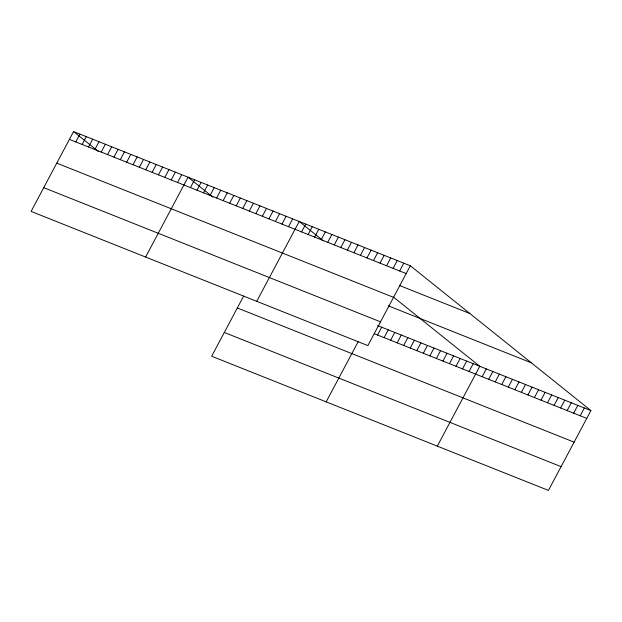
<?xml version="1.0" encoding="UTF-8"?>
<svg xmlns="http://www.w3.org/2000/svg" width="622" height="622" viewBox="0 0 622 622"><rect width="100%" height="100%" fill="white"/><g stroke="black" fill="none" stroke-linecap="round" stroke-linejoin="round"><path stroke-width="0.93" d="M73.551 131.576L31.1 211.418L367.882 345.607L410.333 265.765L73.551 131.576L98.377 151.488M75.76 141.917L79.911 134.111M82.127 144.452L86.271 136.646M88.487 146.986L92.639 139.18M94.847 149.521L98.999 141.715M101.207 152.056L105.359 144.25M107.567 154.59L111.719 146.784M113.935 157.125L118.079 149.319M120.295 159.66L124.439 151.854M126.655 162.194L130.807 154.388M133.015 164.729L137.167 156.923M139.375 167.264L143.526 159.457M145.742 169.798L149.886 161.992M152.102 172.333L156.246 164.527M158.462 174.868L162.614 167.061M164.822 177.402L168.974 169.596M171.182 179.937L175.334 172.131M177.55 182.471L181.694 174.665M145.61 257.041L188.054 177.2L212.887 197.112M190.449 187.611L194.593 179.805M196.98 190.215L201.131 182.409M203.518 192.82L207.67 185.014M210.057 195.425L214.209 187.619M216.596 198.029L220.748 190.223M223.135 200.634L227.287 192.836M229.673 203.238L233.818 195.44M236.212 205.843L240.356 198.045M242.743 208.448L246.895 200.649M249.282 211.052L253.434 203.254M255.821 213.657L259.973 205.859M262.36 216.262L266.511 208.463M268.898 218.866L273.042 211.068M275.437 221.471L279.581 213.673M243.645 296.088L211.667 356.235L548.448 490.424L590.9 410.582L410.333 265.765M281.968 224.083L286.12 216.277M288.507 226.688L292.659 218.882M256.746 301.32L299.198 221.486L323.316 240.831M301.584 231.897L305.736 224.091M308.123 234.502L312.267 226.696M314.662 237.106L318.806 229.3M321.193 239.711L325.345 231.905M327.732 242.316L331.884 234.51M334.271 244.92L338.422 237.114M340.809 247.525L344.961 239.719M347.348 250.13L351.5 242.323M353.887 252.734L358.031 244.928M360.426 255.339L364.57 247.533M366.957 257.943L371.109 250.137M373.495 260.548L377.647 252.742M380.034 263.153L384.186 255.347M386.573 265.757L390.725 257.951M393.112 268.362L397.256 260.556M326.169 401.859L358.155 341.711M399.651 270.967L403.795 263.16M377.546 335.033L381.698 327.226M384.085 337.637L388.237 329.831M390.624 340.242L394.776 332.436M397.163 342.846L401.314 335.04M403.701 345.451L407.845 337.645M410.24 348.056L414.384 340.25M416.771 350.66L420.923 342.854M423.31 353.265L427.462 345.459M429.849 355.87L434.001 348.063M436.387 358.474L440.539 350.668M442.926 361.079L447.07 353.273M449.465 363.683L453.609 355.877M455.996 366.288L460.148 358.49M462.535 368.893L466.687 361.094M469.074 371.497L473.225 363.699M437.313 446.137L479.764 366.304L393.57 297.176M482.151 376.707L486.295 368.908M488.69 379.311L492.834 371.513M495.221 381.916L499.373 374.117M501.76 384.52L505.911 376.722M508.298 387.125L512.45 379.327M514.837 389.737L518.989 381.931M521.376 392.342L525.528 384.536M527.915 394.947L532.059 387.141M534.453 397.551L538.598 389.745M540.984 400.156L545.136 392.35M547.523 402.761L551.675 394.954M554.062 405.365L558.214 397.559M560.601 407.97L564.753 400.164M567.14 410.574L571.284 402.768M573.678 413.179L577.822 405.373M580.209 415.784L584.361 407.978M69.4 139.382L406.182 273.571M399.643 285.552L469.921 313.558M56.765 163.151L393.547 297.339M388.307 305.814L531.312 362.797M43.742 187.65L380.524 321.838M377.608 325.601L590.9 410.582M374.281 333.726L586.748 418.388M237.324 307.968L574.114 442.156M224.301 332.459L561.091 466.648"/></g></svg>
